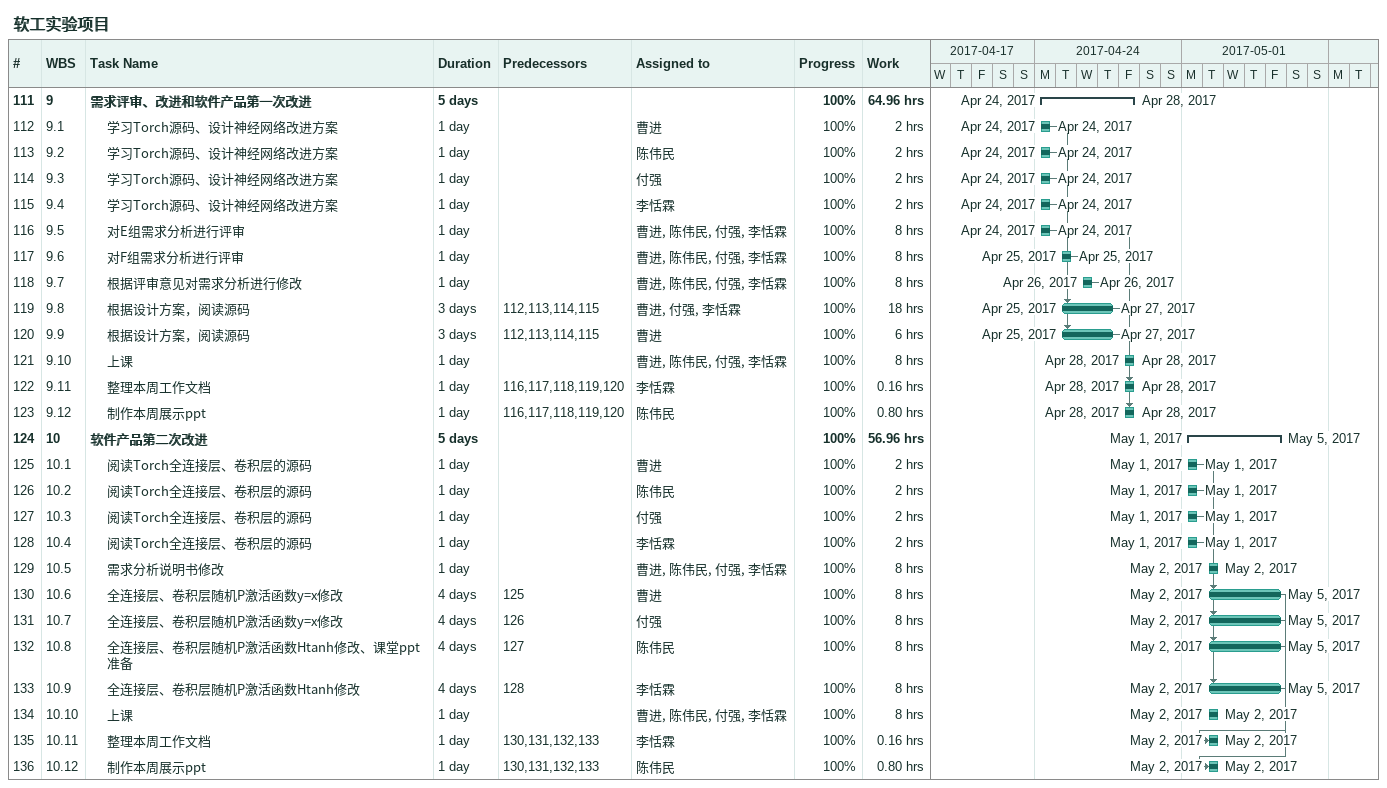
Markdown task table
软工实验项目

| ID | WBS | Task | Duration | Start | Finish | Predecessors | Resources | % complete | Work (h) |
|---|---|---|---|---|---|---|---|---|---|
| 111 | 9 | **需求评审、改进和软件产品第一次改进** | 5d | 2017-04-24 | 2017-04-28 |  |  | 100 | 64.96 |
| 112 | 9.1 | 学习Torch源码、设计神经网络改进方案 | 1d | 2017-04-24 | 2017-04-24 |  | 曹进 | 100 | 2 |
| 113 | 9.2 | 学习Torch源码、设计神经网络改进方案 | 1d | 2017-04-24 | 2017-04-24 |  | 陈伟民 | 100 | 2 |
| 114 | 9.3 | 学习Torch源码、设计神经网络改进方案 | 1d | 2017-04-24 | 2017-04-24 |  | 付强 | 100 | 2 |
| 115 | 9.4 | 学习Torch源码、设计神经网络改进方案 | 1d | 2017-04-24 | 2017-04-24 |  | 李恬霖 | 100 | 2 |
| 116 | 9.5 | 对E组需求分析进行评审 | 1d | 2017-04-24 | 2017-04-24 |  | 曹进, 陈伟民, 付强, 李恬霖 | 100 | 8 |
| 117 | 9.6 | 对F组需求分析进行评审 | 1d | 2017-04-25 | 2017-04-25 |  | 曹进, 陈伟民, 付强, 李恬霖 | 100 | 8 |
| 118 | 9.7 | 根据评审意见对需求分析进行修改 | 1d | 2017-04-26 | 2017-04-26 |  | 曹进, 陈伟民, 付强, 李恬霖 | 100 | 8 |
| 119 | 9.8 | 根据设计方案，阅读源码 | 3d | 2017-04-25 | 2017-04-27 | 112, 113, 114, 115 | 曹进, 付强, 李恬霖 | 100 | 18 |
| 120 | 9.9 | 根据设计方案，阅读源码 | 3d | 2017-04-25 | 2017-04-27 | 112, 113, 114, 115 | 曹进 | 100 | 6 |
| 121 | 9.10 | 上课 | 1d | 2017-04-28 | 2017-04-28 |  | 曹进, 陈伟民, 付强, 李恬霖 | 100 | 8 |
| 122 | 9.11 | 整理本周工作文档 | 1d | 2017-04-28 | 2017-04-28 | 116, 117, 118, 119, 120 | 李恬霖 | 100 | 0.16 |
| 123 | 9.12 | 制作本周展示ppt | 1d | 2017-04-28 | 2017-04-28 | 116, 117, 118, 119, 120 | 陈伟民 | 100 | 0.80 |
| 124 | 10 | **软件产品第二次改进** | 5d | 2017-05-01 | 2017-05-05 |  |  | 100 | 56.96 |
| 125 | 10.1 | 阅读Torch全连接层、卷积层的源码 | 1d | 2017-05-01 | 2017-05-01 |  | 曹进 | 100 | 2 |
| 126 | 10.2 | 阅读Torch全连接层、卷积层的源码 | 1d | 2017-05-01 | 2017-05-01 |  | 陈伟民 | 100 | 2 |
| 127 | 10.3 | 阅读Torch全连接层、卷积层的源码 | 1d | 2017-05-01 | 2017-05-01 |  | 付强 | 100 | 2 |
| 128 | 10.4 | 阅读Torch全连接层、卷积层的源码 | 1d | 2017-05-01 | 2017-05-01 |  | 李恬霖 | 100 | 2 |
| 129 | 10.5 | 需求分析说明书修改 | 1d | 2017-05-02 | 2017-05-02 |  | 曹进, 陈伟民, 付强, 李恬霖 | 100 | 8 |
| 130 | 10.6 | 全连接层、卷积层随机P激活函数y=x修改 | 4d | 2017-05-02 | 2017-05-05 | 125 | 曹进 | 100 | 8 |
| 131 | 10.7 | 全连接层、卷积层随机P激活函数y=x修改 | 4d | 2017-05-02 | 2017-05-05 | 126 | 付强 | 100 | 8 |
| 132 | 10.8 | 全连接层、卷积层随机P激活函数Htanh修改、课堂ppt准备 | 4d | 2017-05-02 | 2017-05-05 | 127 | 陈伟民 | 100 | 8 |
| 133 | 10.9 | 全连接层、卷积层随机P激活函数Htanh修改 | 4d | 2017-05-02 | 2017-05-05 | 128 | 李恬霖 | 100 | 8 |
| 134 | 10.10 | 上课 | 1d | 2017-05-02 | 2017-05-02 |  | 曹进, 陈伟民, 付强, 李恬霖 | 100 | 8 |
| 135 | 10.11 | 整理本周工作文档 | 1d | 2017-05-02 | 2017-05-02 | 130, 131, 132, 133 | 李恬霖 | 100 | 0.16 |
| 136 | 10.12 | 制作本周展示ppt | 1d | 2017-05-02 | 2017-05-02 | 130, 131, 132, 133 | 陈伟民 | 100 | 0.80 |
